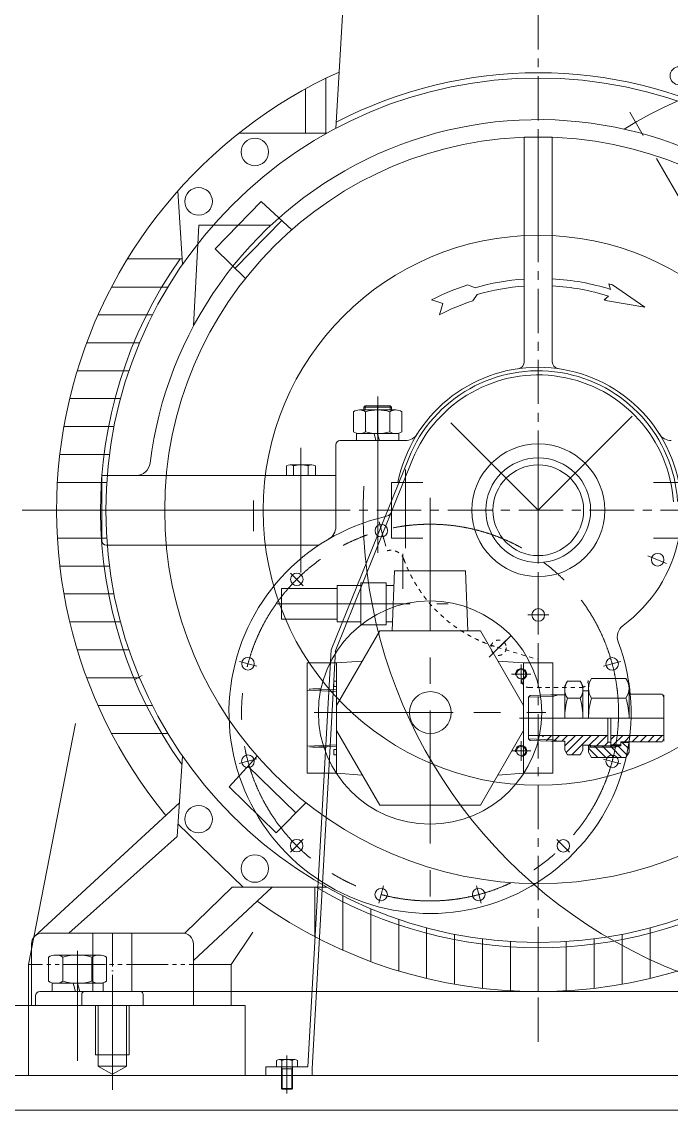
# Model space of a CAD drawing. Header units: millimetres. Extents: x 2 to 559190, y 2 to 426051.
# Drawn here: x 114093 to 125906, y 67798 to 87614 of the extents above; entities that cross this region are included whole.
import ezdxf

# ---------------------------------------------------------------- set-up
doc = ezdxf.new("R2010")
doc.units = ezdxf.units.MM
doc.header["$LTSCALE"] = 25.4
for name, pattern in [('ACAD_ISO04W100', [30, 24, -3, 0, -3]), ('CENTER', [50.8, 31.75, -6.35, 6.35, -6.35]), ('EB_DASH', [6, 3, -3]), ('EB_DASHDOTDOT', [45, 30, -3, 3, -3, 3, -3])]:
    doc.linetypes.add(name, pattern=pattern)
for name, color, linetype, lineweight in [('CAXA0', 7, 'Continuous', 5), ('CAXA1', 5, 'CENTER', 5), ('CAXA2', 6, 'EB_DASH', 5), ('图层1', 1, 'ACAD_ISO04W100', 5)]:
    doc.layers.add(name, color=color, linetype=linetype, lineweight=lineweight)

msp = doc.modelspace()

# ---------------------------------------------------------------- linework, layer by layer
at = {"layer": 'CAXA0', "color": 7, "linetype": 'Continuous', "lineweight": 5}
for p, q in [((123741.65, 85513.1), (123233.65, 85513.1)), ((123233.65, 85513.1), (123233.65, 81424.07)), ((123741.65, 85513.1), (123741.65, 81424.36)), ((117313.93, 83912.7), (117217.75, 82077.37)), ((118627.49, 83912.7), (117313.93, 83912.7)), ((124773.26, 82843.37), (124802.9, 82741.13)), ((122205.65, 82822.6), (122337.38, 82769.85)), ((122378.5, 82649.55), (122298.41, 82532.25)), ((125427.79, 82415.62), (124837.24, 82823.52)), ((121754.65, 82482.66), (121549.01, 82551.62)), ((121754.65, 82482.66), (121688.01, 82280.36)), ((124766.59, 82619.41), (124685.21, 82551.56)), ((125427.79, 82415.62), (124745.26, 82532.93)), ((120125.55, 80149.9), (120125.55, 80514.28)), ((120895.45, 80546.72), (120235.53, 80546.72)), ((120312.65, 80597.52), (120338.05, 80622.92)), ((120820.65, 80597.52), (120312.65, 80597.52)), ((120312.65, 80597.52), (120312.65, 80546.72)), ((120795.25, 80622.92), (120338.05, 80622.92)), ((120338.05, 80622.92), (120338.05, 80546.72)), ((120345.52, 80514.28), (120345.52, 80149.9)), ((120785.46, 80514.28), (120785.46, 80149.9)), ((120820.65, 80597.52), (120795.25, 80622.92)), ((120795.25, 80622.92), (120795.25, 80546.72)), ((120820.65, 80597.52), (120820.65, 80546.72)), ((121005.43, 80149.9), (121005.43, 80514.28)), ((120183.11, 80117.46), (120950.19, 80117.46)), ((120183.11, 79990.46), (120183.11, 80117.46)), ((120895.45, 80117.46), (120235.53, 80117.46)), ((120533.78, 79990.46), (120499.75, 80117.46)), ((120595.12, 80006.9), (120565.49, 80117.46)), ((120950.19, 79990.46), (120950.19, 80117.46)), ((119804.71, 79914.26), (119804.71, 78417.6)), ((121071.53, 79990.46), (119880.91, 79990.46)), ((120183.11, 79990.46), (120950.19, 79990.46)), ((120599.52, 79990.46), (120595.12, 80006.9)), ((121131.46, 79671.33), (119722.03, 76180.43)), ((118905.68, 79526.49), (118905.68, 79355.46)), ((119367.62, 79545.96), (118971.68, 79545.96)), ((119037.67, 79526.49), (119037.67, 79355.46)), ((119301.63, 79526.49), (119301.63, 79355.46)), ((119433.61, 79526.49), (119433.61, 79355.46)), ((121202.12, 79642.8), (119792.68, 76151.9)), ((119804.71, 79355.46), (115550.26, 79355.46)), ((115550.26, 79355.46), (115550.26, 78161.66)), ((119433.61, 79355.46), (118905.68, 79355.46)), ((121389.43, 79228.46), (120820.65, 79228.46)), ((120820.65, 79228.46), (120820.65, 78212.46)), ((126154.65, 79228.46), (125586.08, 79228.46)), ((118471.15, 78720.38), (115296.15, 78720.38)), ((119804.71, 78720.2), (115550.26, 78720.2)), ((119497.47, 78085.46), (115626.46, 78085.46)), ((121389.31, 78212.46), (120820.65, 78212.46)), ((126154.65, 78212.46), (125586.2, 78212.46)), ((120871.46, 77620.57), (120828.87, 76525.41)), ((120871.46, 77620.57), (122166.86, 77620.57)), ((122166.86, 77620.57), (122209.42, 76526.05)), ((118814.18, 76739.23), (118814.18, 77298.03)), ((118814.18, 77298.03), (119830.18, 77298.03)), ((119830.18, 76688.43), (119830.18, 77348.83)), ((119830.18, 77348.83), (120261.98, 77348.83)), ((120261.98, 76637.63), (120261.98, 77399.63)), ((120261.98, 77399.63), (120719.18, 77399.63)), ((120719.18, 76637.63), (120719.18, 77399.63)), ((120719.18, 77348.83), (120860.89, 77348.83)), ((118814.18, 76739.23), (119830.18, 76739.23)), ((119830.18, 76688.43), (120261.98, 76688.43)), ((120719.18, 76688.43), (120835.21, 76688.43)), ((120602.74, 76525.83), (119817.48, 75165.72)), ((120261.98, 76637.63), (120719.18, 76637.63)), ((122435.83, 76525.83), (120602.74, 76525.83)), ((123221.08, 75165.72), (122435.83, 76525.83)), ((119722.03, 76180.43), (119298.24, 68585.98)), ((119797.3, 76161.62), (119372.91, 68556.34)), ((119817.48, 75942.9), (119284.08, 75942.9)), ((119284.08, 75942.9), (119284.08, 73933.75)), ((119817.48, 75942.9), (120285.49, 75976.33)), ((119817.48, 75942.9), (119817.48, 73933.75)), ((123221.08, 75942.9), (122753.08, 75976.33)), ((123221.08, 75942.9), (123221.08, 73933.75)), ((123221.08, 75942.9), (123754.59, 75942.9)), ((123754.59, 75942.9), (123754.59, 73933.75)), ((116151.29, 75637.47), (116283.27, 75713.67)), ((119817.48, 75606.35), (119766.68, 75606.35)), ((119766.68, 75606.35), (119766.68, 75509.83)), ((119817.48, 75509.83), (119766.68, 75509.83)), ((123754.59, 74389.71), (123754.59, 75522.53)), ((123970.49, 75522.53), (124018.88, 75606.35)), ((123970.49, 74938.33), (123970.49, 75522.53)), ((123970.49, 75522.53), (123970.49, 75357.43)), ((124252.29, 75606.35), (124018.88, 75606.35)), ((124300.69, 75522.53), (124252.29, 75606.35)), ((124300.69, 75433.63), (124300.69, 75522.53)), ((124300.69, 75522.53), (124300.69, 74938.33)), ((124402.29, 75560.84), (124457.89, 75657.15)), ((124402.29, 75433.63), (124402.29, 75560.84)), ((124402.29, 75560.84), (124402.29, 74938.33)), ((125083.29, 75657.15), (124457.89, 75657.15)), ((125138.89, 75560.84), (125083.29, 75657.15)), ((125138.89, 75560.84), (125138.89, 75370.13)), ((125138.89, 74938.33), (125138.89, 75560.84)), ((119817.4, 75424.02), (119285.41, 75448.51)), ((119817.4, 75449.42), (119334.8, 75471.64)), ((119334.8, 75446.24), (119334.8, 75471.64)), ((119385.6, 75469.3), (119535.64, 75469.3)), ((119817.4, 75449.42), (119817.4, 74427.07)), ((119817.4, 74515.97), (119817.4, 75360.52)), ((123310.09, 75319.33), (123339.57, 75348.81)), ((123749.54, 75333.06), (123310.09, 75319.33)), ((123310.09, 74557.33), (123310.09, 75319.33)), ((123716.49, 75360.59), (123339.57, 75348.81)), ((123716.49, 75360.59), (123970.49, 75360.59)), ((123749.54, 75333.06), (123848.57, 75360.59)), ((124252.29, 75297.74), (124018.88, 75297.74)), ((124402.29, 75433.63), (124300.69, 75433.63)), ((125083.29, 75297.74), (124457.89, 75297.74)), ((125739.65, 75370.13), (125138.89, 75370.13)), ((125773.89, 75310.84), (125739.65, 75370.13)), ((125773.89, 75357.43), (125746.99, 75357.43)), ((125773.89, 74519.23), (125773.89, 75357.43)), ((124755.35, 74500.18), (124755.35, 74938.33)), ((124808.69, 74448.11), (124808.69, 74938.33)), ((124808.69, 74430.33), (124808.69, 74938.33)), ((114216.73, 70452.68), (115068.79, 74835.72)), ((119817.48, 74710.93), (120602.74, 73350.83)), ((122435.83, 73350.83), (123221.08, 74710.93)), ((124755.35, 74620.83), (123310.09, 74620.83)), ((123310.09, 74557.33), (123339.57, 74527.85)), ((123749.54, 74543.6), (123310.09, 74557.33)), ((123716.49, 74516.07), (123339.57, 74527.85)), ((123564.09, 74597.73), (123587.19, 74620.83)), ((123629.27, 74519.23), (123654.67, 74544.63)), ((123654.67, 74544.63), (123730.87, 74620.83)), ((123970.49, 74516.07), (123716.49, 74516.07)), ((123749.54, 74543.6), (123848.57, 74516.07)), ((123772.96, 74519.23), (123798.36, 74544.63)), ((123798.36, 74544.63), (123874.56, 74620.83)), ((123926.43, 74529.02), (124018.24, 74620.83)), ((123970.49, 74429.39), (124161.93, 74620.83)), ((123970.49, 74354.13), (123970.49, 74519.23)), ((123995.53, 74310.75), (124305.61, 74620.83)), ((124098.77, 74270.31), (124449.29, 74620.83)), ((124415.18, 74443.03), (124592.98, 74620.83)), ((124546.16, 74430.33), (124736.66, 74620.83)), ((125773.89, 74620.83), (124808.69, 74620.83)), ((124808.69, 74549.17), (124880.35, 74620.83)), ((124851.31, 74448.11), (125024.03, 74620.83)), ((124986.49, 74430.33), (124986.49, 74506.53)), ((125739.65, 74506.53), (124986.49, 74506.53)), ((125053.41, 74506.53), (125167.71, 74620.83)), ((125138.89, 74315.81), (125138.89, 74506.53)), ((125197.1, 74506.53), (125311.4, 74620.83)), ((125340.78, 74506.53), (125455.08, 74620.83)), ((125484.47, 74506.53), (125598.77, 74620.83)), ((125628.15, 74506.53), (125742.45, 74620.83)), ((125773.89, 74565.82), (125739.65, 74506.53)), ((119817.4, 74452.47), (119285.41, 74427.97)), ((119817.4, 74427.07), (119334.8, 74404.84)), ((119385.6, 74407.18), (119632.85, 74407.18)), ((119817.48, 74366.83), (119766.68, 74366.83)), ((119766.68, 74270.13), (119766.68, 74366.65)), ((123970.49, 74354.13), (124018.88, 74270.31)), ((124300.69, 74354.13), (124252.29, 74270.31)), ((124440.39, 74443.03), (124300.69, 74443.03)), ((124300.69, 74354.13), (124300.69, 74443.03)), ((124872.25, 74404.93), (124396.82, 74404.93)), ((124402.29, 74315.81), (124402.29, 74443.03)), ((124986.49, 74430.33), (124402.29, 74430.33)), ((124572.34, 74219.51), (124402.29, 74389.56)), ((124402.29, 74315.81), (124457.89, 74219.51)), ((124440.39, 74404.93), (124440.39, 74443.03)), ((124530.61, 74404.93), (124505.21, 74430.33)), ((124716.03, 74219.51), (124530.61, 74404.93)), ((124674.29, 74404.93), (124648.89, 74430.33)), ((124859.71, 74219.51), (124674.29, 74404.93)), ((124689.85, 74430.33), (124759.7, 74500.18)), ((124808.69, 74500.18), (124755.35, 74500.18)), ((124817.98, 74404.93), (124792.58, 74430.33)), ((124986.49, 74448.11), (124808.69, 74448.11)), ((125003.4, 74219.51), (124817.98, 74404.93)), ((124872.25, 74404.93), (124986.49, 74430.33)), ((124945.4, 74421.19), (124936.26, 74430.33)), ((125106.64, 74259.95), (124945.4, 74421.19)), ((125138.89, 74493.83), (124986.49, 74493.83)), ((125138.89, 74371.39), (125016.44, 74493.83)), ((125138.89, 74315.81), (125083.29, 74219.51)), ((119817.48, 74270.13), (119766.68, 74270.13)), ((124252.29, 74270.31), (124018.88, 74270.31)), ((124242.46, 74270.31), (124265.73, 74293.58)), ((125083.29, 74219.51), (124457.89, 74219.51)), ((119817.48, 73933.75), (119284.08, 73933.75)), ((119817.48, 73933.75), (120285.49, 73900.32)), ((123221.08, 73933.75), (122753.08, 73900.32)), ((123221.08, 73933.75), (123754.59, 73933.75)), ((120602.74, 73350.83), (122435.83, 73350.83)), ((114577.72, 70148.95), (114577.72, 70584.18)), ((115501.6, 70623.1), (114709.7, 70623.1)), ((114841.68, 70584.18), (114841.68, 70148.95)), ((115369.61, 70584.18), (115369.61, 70148.95)), ((115633.58, 70148.95), (115633.58, 70584.18)), ((114216.73, 70452.68), (114216.73, 68433.38)), ((115677.25, 69957.46), (114419.85, 69957.46)), ((114643.49, 70110.02), (115570.59, 70110.02)), ((114643.49, 69957.62), (114643.49, 70110.02)), ((114643.49, 69957.62), (117899.73, 69957.46)), ((115501.6, 70110.02), (114709.7, 70110.02)), ((115067.6, 69957.62), (115026.76, 70110.02)), ((115141.2, 69977.35), (115105.65, 70110.02)), ((115146.48, 69957.62), (115141.2, 69977.35)), ((115570.59, 69957.62), (115570.59, 70110.02)), ((129452.39, 69957.46), (117899.73, 69957.46)), ((114343.65, 69881.26), (114343.65, 69703.46)), ((118153.73, 69703.46), (113962.73, 69703.46)), ((115435.97, 69703.46), (115435.97, 68808.67)), ((115481.69, 69703.46), (115481.69, 68606.16)), ((115999.85, 69703.46), (115999.85, 68597.84)), ((116045.57, 69703.46), (116045.57, 68808.67)), ((118153.73, 68433.38), (118153.73, 69703.46)), ((115435.97, 68808.67), (116045.57, 68808.67)), ((115478.33, 68601.95), (115737.41, 68452.37)), ((115484.96, 68601.95), (116003.12, 68601.95)), ((116003.12, 68601.95), (115744.04, 68452.37)), ((118534.83, 68585.98), (118534.83, 68433.58)), ((119298.24, 68585.98), (118534.83, 68585.98)), ((118725.19, 68705.31), (118725.19, 68585.98)), ((119106.47, 68585.98), (118725.19, 68585.98)), ((119058.81, 68720.6), (118772.85, 68720.6)), ((119017.43, 68585.98), (118814.23, 68585.98)), ((118814.23, 68585.98), (118829.47, 68554.23)), ((118814.23, 68585.98), (118814.23, 68194.82)), ((118820.51, 68705.31), (118820.51, 68585.98)), ((119017.43, 68585.98), (119002.19, 68554.23)), ((119011.15, 68705.31), (119011.15, 68585.98)), ((119017.43, 68585.98), (119017.43, 68194.82)), ((119106.47, 68705.31), (119106.47, 68585.98)), ((119374.56, 68585.98), (119374.56, 68433.39)), ((135933.77, 68433.39), (113327.77, 68433.39)), ((115664.45, 68433.38), (118102.85, 68433.38)), ((119017.43, 68554.23), (118814.23, 68554.23)), ((118829.47, 68554.23), (118829.47, 68179.58)), ((119002.19, 68554.23), (119002.19, 68179.58)), ((118829.47, 68179.58), (118814.23, 68194.82)), ((119017.43, 68194.82), (118814.23, 68194.82)), ((119002.19, 68179.58), (118829.47, 68179.58)), ((119002.19, 68179.58), (119017.43, 68194.82)), ((113783.14, 67798.38), (135665.99, 67798.38))]:
    msp.add_line(p, q, dxfattribs=at)
at = {"layer": 'CAXA0', "color": 7, "linetype": 'EB_DASHDOTDOT', "lineweight": 5}
for p, q in [((117899.73, 70452.68), (118295.83, 71038.85)), ((117899.73, 70452.68), (114216.73, 70452.68)), ((117899.73, 69703.46), (117899.73, 70452.68))]:
    msp.add_line(p, q, dxfattribs=at)
at = {"layer": 'CAXA0', "color": 7, "linetype": 'Continuous', "lineweight": 5}
for centre, radius in [((126050.08, 86630.79), 165.1), ((123487.65, 78721.42), 952.5), ((123487.76, 78720.2), 825.5), ((123487.76, 78720.2), 825.5), ((120633.09, 78350), 114.3), ((125658.75, 77819.88), 114.3), ((119095.54, 77463.13), 114.3), ((119095.62, 77463.09), 114.3), ((121519.36, 75037.43), 2032), ((123487.76, 76815.2), 114.3), ((118207.43, 75926.29), 114.3), ((124831.8, 75923.62), 114.3), ((123175.54, 75736.07), 84.41), ((123175.59, 75735.96), 84.41), ((121524.59, 75037.46), 381), ((123175.59, 74338.96), 84.41), ((118206.71, 74151.3), 114.3), ((124831.08, 74148.63), 114.3), ((119093.59, 72613.75), 114.3), ((123942.97, 72611.8), 114.3), ((120630.42, 71725.63), 114.3), ((122405.42, 71724.92), 114.3)]:
    msp.add_circle(centre, radius, dxfattribs=at)
for centre, radius, start, end in [((129328.66, 78720.43), 8153.4, 300.422014, 121.674652), ((123487.65, 78720.46), 7112, 58.997281, 173.068094), ((123522.89, 78699.55), 4239.44, 93.912165, 106.238749), ((123522.89, 78699.55), 4239.44, 72.426576, 87.042215), ((123522.89, 78699.55), 4328.35, 72.322492, 73.209235), ((123522.89, 78699.55), 4328.35, 107.717831, 117.153895), ((123522.89, 78699.55), 4112.44, 94.033177, 106.157291), ((123522.89, 78699.55), 4112.44, 72.396803, 86.950788), ((123522.89, 78699.55), 4023.56, 107.717831, 117.142711), ((123522.89, 78699.55), 4023.56, 72.313894, 73.209237), ((123488.68, 78720.43), 2603.5, 11.183627, 168.747413), ((123486.74, 78720.39), 2540, 3.557226, 158.013834), ((123106.65, 81424.07), 127, 278.042884, 359.999996), ((123868.65, 81424.36), 127, 180, 262.000976), ((123486.74, 78720.39), 2463.8, 3.556458, 158.013835), ((120235.53, 80344.06), 202.67, 57.132768, 122.867232), ((120565.49, 79784.72), 762, 73.221345, 106.778655), ((120895.45, 80344.06), 202.67, 57.132768, 122.867232), ((120235.53, 80320.13), 202.67, 237.132768, 302.867232), ((120565.49, 80879.46), 762, 253.221345, 286.778655), ((120895.45, 80320.13), 202.67, 237.132768, 302.867232), ((121071.53, 80244.46), 254, 269.999998, 327.768272), ((125905.84, 80244.46), 254, 212.23174, 269.999997), ((119880.91, 79914.26), 76.2, 90, 180), ((129319.79, 78717.78), 9017, 177.192456, 7.927423), ((116175.49, 79609.46), 254, 270, 353.068094), ((118971.68, 79424.36), 121.6, 57.132768, 122.867232), ((119169.65, 79088.76), 457.2, 73.221345, 106.778655), ((119367.62, 79424.36), 121.6, 57.132768, 122.867232), ((120634.01, 78847.57), 254, 283.080466, 317.288845), ((120634.01, 78847.57), 254, 329.904963, 329.994524), ((121519.28, 75037.46), 3657.6, 103.080466, 20.649862), ((119550.71, 78417.6), 254, 300.216281, 0.000003), ((115626.46, 78161.66), 76.2, 180, 270), ((123488.68, 78720.43), 2603.5, 306.280444, 348.748891), ((125179.58, 76416.91), 254, 126.280444, 200.649862), ((123175.54, 75736.07), 101.6, 270, 190), ((123175.59, 75735.96), 101.6, 270, 190), ((124240.69, 75452.04), 270.2, 145.174817, 214.825183), ((124030.49, 75452.04), 270.2, 325.174817, 34.825183), ((124720.49, 75477.44), 318.21, 145.615753, 214.384247), ((124820.68, 75477.44), 318.21, 325.615753, 34.384247), ((125329.32, 74938.33), 1358.83, 164.662826, 180), ((122941.85, 74938.33), 1358.83, 0, 15.337174), ((125591.72, 74938.33), 1189.43, 162.412046, 180), ((123949.45, 74938.33), 1189.43, 0, 17.587954), ((123175.59, 74338.96), 101.6, 270, 190), ((114709.7, 70379.91), 243.2, 57.132768, 122.867232), ((115105.65, 69708.7), 914.4, 73.221345, 106.778655), ((115501.6, 70379.91), 243.2, 57.132768, 122.867232), ((114709.7, 70353.22), 243.2, 237.132768, 302.867232), ((115105.65, 71024.42), 914.4, 253.221345, 286.778655), ((115501.6, 70353.22), 243.2, 237.132768, 302.867232), ((114419.85, 69881.26), 76.2, 90, 180), ((118772.85, 68638.67), 81.93, 54.42999, 125.57001), ((118915.83, 68415.8), 304.8, 71.776086, 108.223914), ((119058.81, 68638.67), 81.93, 54.42999, 125.57001)]:
    msp.add_arc(centre, radius, start, end, dxfattribs=at)
at = {"layer": 'CAXA1', "linetype": 'CENTER', "lineweight": 5}
for p, q in [((123488.69, 95655.39), (123488.69, 68948.69)), ((112809.62, 78720.43), (134167.75, 78720.43))]:
    msp.add_line(p, q, dxfattribs=at)
at = {"layer": 'CAXA1', "linetype": 'CENTER', "lineweight": 5, "ltscale": 3}
for p, q in [((130718.54, 76326.96), (125137.14, 85994.24)), ((123486.66, 81336.63), (123486.66, 80930.23)), ((120566.65, 80789.51), (120566.65, 78513.16)), ((120565.49, 80085.02), (120565.49, 80622.92)), ((123486.66, 78720.43), (125309.22, 80542.99)), ((123488.68, 78720.43), (121894.19, 80314.93)), ((120566.65, 79914.26), (120566.65, 80193.66)), ((119169.65, 79854.74), (119169.65, 77585.66)), ((119169.65, 79622.16), (119169.65, 77882.26)), ((121074.65, 79462.08), (121074.65, 78029.17)), ((123487.51, 77818.81), (123487.51, 79622.21)), ((118306.05, 78898.18), (118306.05, 78339.38)), ((118306.05, 78339.38), (118306.05, 78867.7)), ((120566.76, 79011.76), (120566.76, 77943.62)), ((121519.26, 78945.21), (121519.26, 71390.32)), ((120675.78, 78190.69), (120590.99, 78507.12)), ((120712.97, 78066.45), (120596.32, 78501.79)), ((121023.86, 77924.91), (121023.86, 77290.71)), ((125481.87, 77893.14), (125820.62, 77752.83)), ((121023.86, 77290.37), (121023.86, 77841.55)), ((119212.17, 77346.5), (118980.52, 77578.15)), ((119212.25, 77346.47), (118980.6, 77578.11)), ((118737.98, 77018.63), (121849.86, 77018.63)), ((123487.76, 77005.7), (123487.76, 76624.7)), ((123487.84, 77005.67), (123487.84, 76624.67)), ((123678.26, 76815.2), (123297.26, 76815.2)), ((122594.39, 76046.1), (122979.72, 76431.43)), ((122626.1, 76077.72), (122906.02, 76357.63)), ((118366.74, 75883.6), (118050.31, 75968.39)), ((123175.54, 75558.27), (123175.54, 75913.87)), ((123175.59, 75558.16), (123175.59, 75913.76)), ((124672.49, 75880.94), (124988.92, 75965.73)), ((122997.74, 75736.07), (123353.34, 75736.07)), ((122997.79, 75735.96), (123353.39, 75735.96)), ((119411.16, 75037.43), (123627.56, 75037.43)), ((119619.59, 75037.46), (120127.59, 75037.46)), ((121176.19, 75037.39), (121941.4, 75037.39)), ((124110.08, 74938.33), (123144.88, 74938.33)), ((125773.89, 74938.33), (123182.77, 74938.33)), ((123175.59, 74161.16), (123175.59, 74516.76)), ((122997.79, 74338.96), (123353.39, 74338.96)), ((118366.02, 74193.98), (118049.59, 74109.2)), ((124671.77, 74191.32), (124988.2, 74106.53)), ((119210.21, 72730.37), (118978.57, 72498.73)), ((123826.34, 72728.42), (124057.99, 72496.78)), ((120673.11, 71884.94), (120588.32, 71568.51)), ((122362.73, 71884.23), (122447.52, 71567.8)), ((115105.65, 70071.1), (115105.65, 70699.3)), ((115105.65, 70330.65), (115105.65, 68696.2)), ((115107.04, 69881.42), (115107.04, 70186.22)), ((115740.73, 70205.62), (115740.73, 68167.15)), ((118915.83, 68796.8), (118915.83, 68103.38))]:
    msp.add_line(p, q, dxfattribs=at)
msp.add_circle((121519.28, 75037.46), 3429, dxfattribs=at)
at = {"layer": 'CAXA2', "color": 7, "linetype": 'EB_DASH', "lineweight": 5}
for p, q in [((122740.75, 76226.68), (123487.65, 76002.66)), ((123315.36, 75494.73), (124267.78, 75494.73))]:
    msp.add_line(p, q, dxfattribs=at)
msp.add_circle((122767.1, 76218.71), 139.7, dxfattribs=at)
for centre, radius, start, end in [((120805.14, 77738.65), 254, 20.095065, 104.809144), ((123488.68, 78720.43), 2603.5, 200.095065, 253.911224), ((123315.36, 75621.73), 127, 180, 270), ((124267.78, 75621.73), 127, 270, 0)]:
    msp.add_arc(centre, radius, start, end, dxfattribs=at)
at = {"layer": '图层1', "color": 7, "linetype": 'ByBlock', "lineweight": 5}
for p, q in [((120068.74, 90213.53), (119804.4, 85672.27)), ((119623.74, 86585.06), (119623.74, 85584.67)), ((119255.72, 86393.25), (119255.72, 85584.36)), ((119643.66, 85584.67), (118041.07, 85584.36)), ((123488.69, 83726.73), (123488.69, 85516.99)), ((117019.18, 83197.88), (116930.06, 84532.02)), ((117611.52, 83482.45), (118446.74, 84339.26)), ((119004.45, 83827.76), (118446.74, 84339.26)), ((117973.09, 83125.6), (118821.3, 83995.73)), ((118160.46, 82940.68), (117611.52, 83482.45)), ((116017.58, 83300.02), (117012.36, 83300.02)), ((116751.77, 82784.43), (115725.05, 82784.43)), ((116470.36, 82276.43), (115479.63, 82276.43)), ((116235.29, 81768.43), (115272.86, 81768.43)), ((116042.18, 81260.43), (115101.88, 81260.43)), ((115887.83, 80752.43), (114964.53, 80752.43)), ((115769.91, 80244.43), (114859.22, 80244.43)), ((115686.77, 79736.43), (114784.78, 79736.43)), ((115637.31, 79228.43), (114740.42, 79228.43)), ((115620.9, 78720.43), (114725.69, 78720.43)), ((115637.31, 78212.43), (114740.42, 78212.43)), ((115686.77, 77704.43), (114784.78, 77704.43)), ((115769.91, 77196.43), (114859.22, 77196.43)), ((115887.83, 76688.43), (114964.53, 76688.43)), ((116042.18, 76180.43), (115101.88, 76180.43)), ((116235.29, 75672.43), (115272.86, 75672.43)), ((116470.36, 75164.43), (115479.63, 75164.43)), ((116751.77, 74656.43), (115725.05, 74656.43)), ((117019.18, 74242.97), (116921.52, 72781.11)), ((118376.56, 74241.66), (117865.06, 73683.95)), ((119078.72, 73210.3), (118208.59, 74058.51)), ((118721.88, 72848.72), (117865.06, 73683.95)), ((114328, 70964.71), (116962.38, 73392.7)), ((119263.64, 73397.67), (118721.88, 72848.72)), ((118116.8, 71856.49), (116936.37, 73003.31)), ((114948.06, 71024.23), (116921.52, 72781.11)), ((117058.13, 71018.85), (117922.43, 71856.49)), ((117214.89, 70523.29), (118646.63, 71856.49)), ((119643.11, 71856.49), (117922.43, 71856.49)), ((119424.69, 71856.49), (119424.69, 70956.79)), ((119932.69, 71702.1), (119932.69, 70711.37)), ((120440.69, 71467.03), (120440.69, 70504.6)), ((120948.69, 71273.92), (120948.69, 70333.62)), ((117011.69, 71024.23), (114471.69, 71024.23)), ((115386.09, 71024.23), (115386.09, 69957.43)), ((116097.29, 71024.23), (116097.29, 69957.43)), ((121456.69, 71119.57), (121456.69, 70196.28)), ((121964.69, 71001.65), (121964.69, 70090.97)), ((125012.69, 71001.65), (125012.69, 70090.97)), ((125520.69, 71119.57), (125520.69, 70196.28)), ((114268.49, 70821.03), (114268.49, 69703.43)), ((117214.89, 70821.03), (117214.89, 69703.43)), ((122472.69, 70918.51), (122472.69, 70016.52)), ((122980.69, 70869.06), (122980.69, 69972.16)), ((123488.69, 70852.64), (123488.69, 69957.43)), ((123996.69, 70869.06), (123996.69, 69972.16)), ((124504.69, 70918.51), (124504.69, 70016.52)), ((116249.69, 69957.43), (115233.69, 69957.43)), ((115182.89, 69906.63), (115182.89, 69703.43)), ((116300.49, 69906.63), (116300.49, 69703.43)), ((115182.89, 69703.43), (114268.49, 69703.43)), ((117214.89, 69703.43), (116300.49, 69703.43))]:
    msp.add_line(p, q, dxfattribs=at)
at = {"layer": '图层1', "color": 7, "lineweight": 5}
msp.add_line((115741.69, 71024.23), (115741.69, 69703.43), dxfattribs=at)
at = {"layer": '图层1', "color": 7, "linetype": 'ByBlock', "lineweight": 5}
for centre, radius in [((123488.69, 78720.43), 7867.79), ((123488.69, 78720.43), 6796.56), ((118332.38, 85242.76), 250.2), ((117309.48, 84343.66), 250.19), ((123488.69, 78720.43), 5006.31), ((123488.69, 78720.43), 1208.51), ((117309.48, 73097.19), 250.19), ((118332.38, 72198.09), 250.2)]:
    msp.add_circle(centre, radius, dxfattribs=at)
for centre, radius, start, end in [((123488.69, 78720.43), 8763, 114.432328, 219.35924), ((123488.69, 78720.43), 7964.65, 62.499605, 117.500395), ((123488.69, 78720.43), 8217.6, 142.34348, 142.410009), ((123488.69, 78720.43), 7964.65, 144.901048, 215.554098), ((123488.69, 78720.43), 7964.65, 239.519309, 300.480691), ((123488.69, 78720.43), 8763, 234.302321, 305.697679), ((114471.69, 70821.03), 203.2, 90, 180), ((117011.69, 70821.03), 203.2, 0, 90), ((115233.69, 69906.63), 50.8, 90, 180), ((116249.69, 69906.63), 50.8, 0, 90)]:
    msp.add_arc(centre, radius, start, end, dxfattribs=at)

doc.saveas('drawing.dxf')
